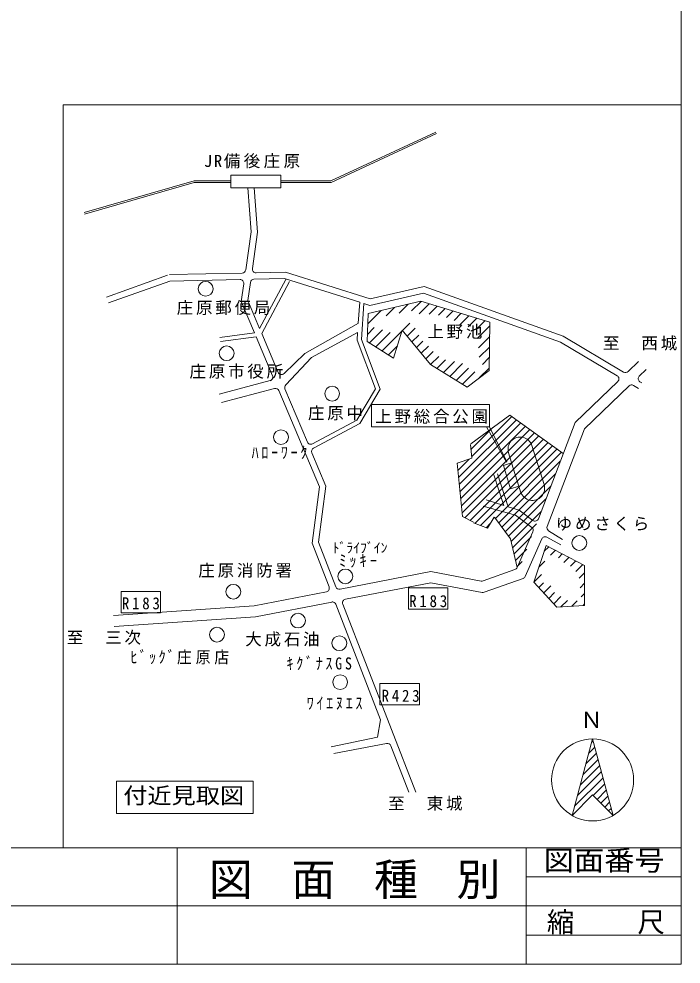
# Model space of a CAD drawing. Units: millimetres on the paper, enlarged 1000 times, with parts at other scales. Extents: x 23166 to 580729, y 12886 to 403886.
# Drawn here: x 460145 to 580729, y 12886 to 185052 of the extents above; entities that cross this region are included whole.
import ezdxf
from ezdxf.enums import TextEntityAlignment as Align

# ---------------------------------------------------------------- set-up
doc = ezdxf.new("R2010")
doc.units = ezdxf.units.MM
doc.header["$LTSCALE"] = 1000
for name, color, linetype, lineweight in [('_1-1_', 7, 'Continuous', 5), ('ｸﾞﾗﾝﾄﾞ', 3, 'Continuous', 5), ('ﾃﾞﾌｫﾙﾄ', 7, 'Continuous', 5)]:
    doc.layers.add(name, color=color, linetype=linetype, lineweight=lineweight)
doc.styles.add('ＭＳ ゴシック', font='')
doc.styles.get('ＭＳ ゴシック').set_extended_font_data('MS Gothic')

msp = doc.modelspace()

# ---------------------------------------------------------------- linework, layer by layer
at = {"layer": '_1-1_'}
for p, q in [((564621, 53897), (560886, 39956)), ((564443, 53234), (564724, 53514)), ((564621, 53897), (568357, 39956)), ((563926, 51302), (565023, 52399)), ((562890, 47438), (565620, 50168)), ((563408, 49370), (565321, 51284)), ((562373, 45506), (565919, 49053)), ((561337, 41643), (566517, 46822)), ((561855, 43575), (566218, 47937)), ((564711, 43602), (566816, 45707)), ((560886, 39956), (564621, 43692)), ((564621, 43692), (568357, 39956)), ((565418, 42895), (567115, 44591)), ((566125, 42188), (567413, 43476)), ((566832, 41481), (567712, 42361)), ((567539, 40773), (568011, 41245)), ((568246, 40066), (568310, 40130))]:
    msp.add_line(p, q, dxfattribs=at)
msp.add_circle((564621, 46426), 7471, dxfattribs=at)
at = {"layer": 'ｸﾞﾗﾝﾄﾞ'}
for p, q in [((580729, 403886), (580729, 12886)), ((580729, 34059), (23166, 34059)), ((488978, 34059), (488978, 12886)), ((552498, 34059), (552498, 12886)), ((580729, 28766), (552498, 28766)), ((580729, 23473), (298418, 23473)), ((580729, 18179), (552498, 18179)), ((580729, 12886), (23166, 12886))]:
    msp.add_line(p, q, dxfattribs=at)
at = {"layer": 'ﾃﾞﾌｫﾙﾄ', "color": 3}
for p, q in [((580729, 169372), (468177, 169372)), ((468177, 169372), (468177, 34059)), ((516948, 155540), (536068, 164433)), ((517009, 155261), (536186, 164180)), ((472037, 149759), (492046, 155540)), ((472114, 149491), (492086, 155261)), ((492046, 155540), (498728, 155540)), ((492086, 155261), (498728, 155261)), ((507814, 155540), (516948, 155540)), ((507814, 155261), (517009, 155261)), ((545827, 114819), (524337, 114819)), ((524337, 114819), (524337, 110747)), ((545827, 110747), (545827, 114819)), ((545827, 110747), (524337, 110747)), ((548941, 104295), (545353, 110656)), ((548979, 104362), (545827, 110747))]:
    msp.add_line(p, q, dxfattribs=at)
at = {"layer": 'ﾃﾞﾌｫﾙﾄ'}
for p, q in [((498728, 156561), (498728, 154290)), ((507814, 156561), (498728, 156561)), ((507814, 154290), (507814, 156561)), ((498728, 154290), (507814, 154290)), ((501809, 154290), (502428, 146240)), ((502985, 154290), (503608, 146202)), ((501441, 139335), (502428, 146240)), ((502661, 139578), (503608, 146202)), ((487223, 138355), (476106, 134353)), ((500796, 138763), (487575, 138482)), ((502948, 137635), (508499, 137753)), ((503336, 138817), (508667, 138930)), ((508499, 137753), (522202, 133446)), ((508667, 138930), (524111, 134076)), ((487600, 137308), (476483, 133306)), ((500408, 137581), (487600, 137308)), ((501082, 136820), (500621, 133595)), ((502302, 137063), (501829, 133751)), ((508763, 137596), (503977, 128648)), ((509426, 137241), (504353, 127756)), ((524111, 134076), (533918, 136305)), ((533918, 136305), (559247, 127259)), ((524062, 132862), (533845, 135085)), ((533845, 135085), (558746, 126192)), ((500621, 133595), (503029, 127878)), ((503977, 128648), (501829, 133751)), ((521940, 129605), (522202, 133446)), ((522506, 126636), (522954, 133210)), ((522954, 133210), (524062, 132862)), ((512182, 124100), (521967, 129620)), ((503029, 127878), (496761, 127042)), ((507341, 120659), (504353, 127756)), ((513437, 123348), (521825, 127912)), ((521730, 126522), (521825, 127912)), ((503331, 127159), (496860, 126296)), ((506320, 120061), (503331, 127159)), ((525068, 117670), (521730, 126522)), ((525915, 117595), (522506, 126636)), ((569077, 120058), (558746, 126192)), ((570271, 120713), (559247, 127259)), ((508421, 120440), (512182, 124100)), ((508728, 118397), (513437, 123348)), ((571074, 120806), (572975, 122634)), ((573123, 120002), (574361, 121193)), ((505877, 119158), (496627, 116699)), ((569199, 119004), (561414, 111518)), ((573244, 118948), (573574, 118752)), ((506679, 117729), (497035, 115165)), ((507464, 117343), (514854, 99794)), ((508596, 117679), (512683, 107972)), ((521660, 111945), (525068, 117670)), ((522209, 111370), (525915, 117595)), ((571248, 118199), (563123, 110387)), ((572051, 118292), (572975, 117743)), ((513612, 107643), (521660, 111945)), ((540193, 101497), (550742, 112046)), ((549567, 112894), (542466, 107639)), ((542601, 105320), (549920, 112639)), ((549567, 112894), (559271, 105894)), ((513802, 106876), (522209, 111370)), ((540324, 100214), (551563, 111454)), ((540455, 98931), (552385, 110861)), ((540586, 97648), (553207, 110268)), ((542459, 106592), (546465, 110598)), ((554746, 94014), (561414, 111518)), ((556352, 92611), (563123, 110387)), ((540718, 96365), (554028, 109676)), ((540849, 95082), (554850, 109083)), ((541352, 94171), (555671, 108490)), ((542295, 93700), (556493, 107898)), ((542355, 107528), (542631, 105046)), ((543237, 93228), (557314, 107305)), ((513501, 106029), (516058, 99957)), ((542631, 105046), (539926, 104105)), ((544200, 92777), (558136, 106713)), ((546917, 94079), (558957, 106120)), ((539926, 104105), (540920, 94387)), ((539930, 104063), (539997, 104129)), ((540061, 102780), (542165, 104884)), ((547513, 93262), (558733, 104482)), ((548366, 103703), (549862, 104170)), ((549686, 99480), (548366, 103703)), ((551182, 99948), (549862, 104170)), ((548447, 96418), (546645, 102002)), ((549241, 96170), (547293, 102211)), ((548110, 92444), (557863, 102197)), ((516058, 99957), (514724, 89729)), ((548707, 91626), (556993, 99913)), ((549686, 99480), (551182, 99948)), ((514854, 99794), (513522, 89584)), ((548447, 96418), (545228, 97424)), ((549303, 90809), (556123, 97628)), ((550561, 94632), (544665, 96298)), ((551234, 95547), (549241, 96170)), ((549757, 89848), (555252, 95344)), ((553728, 93714), (551234, 95547)), ((540920, 94387), (542908, 93393)), ((542908, 93283), (545448, 92289)), ((545217, 92379), (545952, 93115)), ((545448, 92289), (546662, 94277)), ((546773, 94277), (549642, 90345)), ((550023, 88700), (554382, 93060)), ((553546, 92437), (550561, 94632)), ((553760, 91629), (550858, 85099)), ((556613, 91814), (559118, 90198)), ((516627, 81586), (513522, 89584)), ((517884, 81589), (514724, 89729)), ((549642, 90345), (550858, 85099)), ((550289, 87552), (553512, 90775)), ((555371, 90329), (552338, 83504)), ((556299, 90643), (558836, 89259)), ((550555, 86404), (552642, 88491)), ((550821, 85256), (551771, 86206)), ((518633, 81176), (535179, 84393)), ((544339, 82649), (535179, 84393)), ((550473, 84742), (544687, 82676)), ((544848, 80609), (551953, 83147)), ((519605, 79328), (535183, 82357)), ((544499, 80582), (535183, 82357)), ((516133, 80690), (502984, 78133)), ((502984, 78133), (477372, 76390)), ((517104, 78841), (503244, 76147)), ((517853, 78428), (526016, 57402)), ((519110, 78432), (532406, 44186)), ((503244, 76147), (477508, 74394)), ((526016, 57402), (525437, 54218)), ((525437, 54218), (517006, 52482)), ((527111, 53072), (517502, 51242)), ((527857, 52659), (531141, 44202)), ((477892, 46210), (502785, 46210)), ((477892, 40325), (477892, 46210)), ((502785, 46210), (502785, 40325)), ((502785, 40325), (477892, 40325))]:
    msp.add_line(p, q, dxfattribs=at)
at = {"layer": 'ﾃﾞﾌｫﾙﾄ', "color": 4}
for p, q in [((523731, 131387), (533311, 133622)), ((529376, 131449), (531014, 133086)), ((531661, 131848), (533406, 133593)), ((533051, 131353), (534853, 133154)), ((533311, 133622), (545924, 129790)), ((534848, 131264), (536299, 132715)), ((523731, 131387), (523571, 126278)), ((523672, 129516), (526095, 131939)), ((527010, 130968), (528554, 132512)), ((536564, 131094), (537745, 132275)), ((537995, 130639), (539191, 131836)), ((539385, 130144), (540638, 131396)), ((540450, 129323), (542084, 130957)), ((530000, 128302), (531343, 129644)), ((541962, 128950), (543530, 130518)), ((543393, 128495), (544976, 130078)), ((543604, 126820), (545912, 129129)), ((545924, 129790), (545765, 121009)), ((523612, 127570), (524854, 128812)), ((523959, 126032), (526366, 128439)), ((525114, 125301), (527756, 127943)), ((526268, 124570), (529915, 128216)), ((528361, 123244), (529958, 128353)), ((529958, 128353), (535067, 122126)), ((530850, 127266), (532286, 128702)), ((531700, 126230), (532944, 127474)), ((523571, 126278), (528361, 123244)), ((532550, 125194), (533724, 126369)), ((543814, 125145), (545878, 127208)), ((527423, 123838), (529058, 125474)), ((533400, 124159), (534708, 125466)), ((534250, 123123), (535610, 124483)), ((543984, 123430), (545843, 125288)), ((535111, 122099), (536593, 123581)), ((536276, 121378), (537821, 122923)), ((537441, 120657), (539455, 122671)), ((538605, 119936), (540927, 122257)), ((544561, 122121), (545808, 123367)), ((541773, 117975), (535067, 122126)), ((539770, 119215), (541991, 121436)), ((540935, 118494), (543178, 120738)), ((545765, 121009), (541773, 117975)), ((543973, 119647), (545773, 121447)), ((555776, 100259), (553564, 107334)), ((549857, 104274), (549316, 106006)), ((551182, 99948), (551514, 98884)), ((556152, 89160), (553908, 82428)), ((555801, 88106), (556615, 88919)), ((556152, 89160), (563164, 85514)), ((556938, 87357), (557855, 88274)), ((554858, 85277), (555886, 86305)), ((558376, 86910), (559096, 87629)), ((559387, 86035), (560336, 86984)), ((560601, 85364), (561577, 86339)), ((561544, 84421), (562817, 85694)), ((563164, 85514), (563164, 78221)), ((553915, 82449), (555319, 83853)), ((562181, 83172), (563164, 84155)), ((553908, 82428), (558129, 77906)), ((554812, 81460), (555684, 82332)), ((555723, 80485), (557035, 81797)), ((562343, 81448), (563164, 82270)), ((556633, 79509), (557672, 80549)), ((557543, 78534), (558853, 79843)), ((562538, 79758), (563164, 80384)), ((563164, 78221), (558129, 77906)), ((558846, 77951), (560033, 79138)), ((560857, 78077), (561825, 79045)), ((562869, 78203), (563164, 78498))]:
    msp.add_line(p, q, dxfattribs=at)
at = {"layer": 'ﾃﾞﾌｫﾙﾄ', "color": 2}
for p, q in [((531079, 81404), (531079, 77526)), ((538282, 81404), (531079, 81404)), ((538282, 77526), (538282, 81404)), ((478746, 80740), (478746, 76861)), ((485950, 80740), (478746, 80740)), ((485950, 76861), (485950, 80740)), ((531079, 77526), (538282, 77526)), ((478746, 76861), (485950, 76861)), ((525899, 64004), (525899, 60126)), ((533102, 64004), (525899, 64004)), ((533102, 60126), (533102, 64004)), ((525899, 60126), (533102, 60126))]:
    msp.add_line(p, q, dxfattribs=at)
for centre in [(494148, 135892), (497967, 124152), (517189, 116799), (507864, 108864), (562195, 89582), (519588, 83502), (499197, 80708), (510979, 75456), (496216, 72901), (518502, 71339), (518644, 64242)]:
    msp.add_circle(centre, 1347, dxfattribs=at)
at = {"layer": 'ﾃﾞﾌｫﾙﾄ'}
for centre, start, end in [((503321, 139483), 171.87018, 271.21918), ((500781, 139429), 271.21918, 351.87018), ((500422, 136914), 351.87018, 91.21918), ((502962, 136968), 91.21918, 171.87018), ((507956, 120918), 202.83394, 314.21451), ((570612, 121287), 239.30034, 313.87703), ((505706, 119802), 284.88634, 22.83394), ((568737, 119484), 313.87703, 59.30206), ((573585, 119521), 133.87703, 239.30034), ((506850, 117085), 22.83394, 104.88582), ((509211, 117938), 136.43355, 202.83502), ((571710, 117719), 59.30034, 133.87703), ((513298, 108231), 202.83394, 298.12367), ((514116, 106288), 118.12462, 202.83394), ((554123, 94251), 233.67249, 339.14568), ((553151, 91900), 336.03802, 53.67308), ((556975, 92374), 159.14639, 237.17081), ((555980, 90058), 61.38873, 156.0372), ((550249, 85370), 289.65402, 336.0372), ((544463, 83304), 259.21542, 289.65369), ((551728, 83775), 289.65402, 336.0372), ((516006, 81344), 281.00302, 21.21832), ((518506, 81831), 201.21832, 281.00499), ((519732, 78673), 101.00302, 201.21832), ((544624, 81237), 259.21542, 289.65369), ((517231, 78187), 21.21832, 101.00499), ((527236, 52418), 21.21759, 100.78476)]:
    msp.add_arc(centre, 667, start, end, dxfattribs=at)
at = {"layer": 'ﾃﾞﾌｫﾙﾄ', "color": 4}
for centre, radius, start, end in [((551440, 106670), 2226, 17.358, 197.358), ((553645, 99571), 2239, 197.88249, 17.88982)]:
    msp.add_arc(centre, radius, start, end, dxfattribs=at)

# ---------------------------------------------------------------- texts
at = {"layer": '_1-1_', "color": 3, "style": 'ＭＳ ゴシック'}
msp.add_text('Ｎ', height=2933, dxfattribs=at).set_placement((562422, 55028), align=Align.BOTTOM_LEFT)
at = {"layer": 'ｸﾞﾗﾝﾄﾞ', "style": 'ＭＳ ゴシック', "width": 1.1}
msp.add_text('図面番号', height=3666, dxfattribs=at).set_placement((555726, 28830), align=Align.BOTTOM_LEFT)
at = {"layer": 'ｸﾞﾗﾝﾄﾞ', "color": 2, "insert": (494726, 24717), "char_height": 5865, "attachment_point": 7, "style": 'ＭＳ ゴシック'}
msp.add_mtext('\\T1.88;図面種別', dxfattribs=at)
at = {"layer": 'ｸﾞﾗﾝﾄﾞ', "insert": (556268, 18284), "char_height": 3666, "attachment_point": 7, "style": 'ＭＳ ゴシック'}
msp.add_mtext('\\T3.3;縮尺', dxfattribs=at)
at = {"layer": 'ﾃﾞﾌｫﾙﾄ', "style": 'ＭＳ ゴシック'}
msp.add_text('ﾄﾞﾗｲﾌﾞｲﾝ', height=1833, dxfattribs=at).set_placement((517262, 87257), align=Align.BOTTOM_LEFT)
at = {"layer": 'ﾃﾞﾌｫﾙﾄ', "color": 3, "style": 'ＭＳ ゴシック', "width": 1.1}
msp.add_text('付近見取図', height=2933, dxfattribs=at).set_placement((479151, 41242), align=Align.BOTTOM_LEFT)
at = {"layer": 'ﾃﾞﾌｫﾙﾄ', "char_height": 2199, "attachment_point": 7, "style": 'ＭＳ ゴシック'}
for s, insert in [('\\T1.21;JR備後庄原', (493838, 157838)), ('\\T1.17;庄原郵便局', (488885, 131110)), ('\\T1.17;上野池', (534521, 126770)), ('\\T1.17;至\u3000西城', (566493, 124646)), ('\\T1.17;庄原市役所', (491213, 119507)), ('\\T1.17;庄原中', (512792, 111925)), ('\\T1.17;上野総合公園', (525026, 111286)), ('\\T1.39;\\W0.85;ﾊﾛｰﾜｰｸ', (502525, 104864)), ('\\T1.17;ゆめさくら', (557904, 91825)), ('\\T1.38;\\W0.9;ﾐｯｷｰ', (518437, 85107)), ('\\T1.17;庄原消防署', (492821, 83257)), ('\\T1.38;\\W0.9;R183', (478897, 77471)), ('\\T1.38;\\W0.9;R183', (531217, 77879)), ('\\T1.17;至\u3000三次', (468846, 71042)), ('\\T1.17;大成石油', (501362, 70711)), ('\\T1.26;\\W0.9;ﾋﾞｯｸﾞ庄原店', (480430, 67468)), ('\\T1.39;\\W0.85;ｷｸﾞﾅｽGS', (508880, 66436)), ('\\T1.38;\\W0.9;R423', (526195, 60625)), ('\\T1.39;\\W0.85;ﾜｲｴﾇｴｽ', (512566, 59213)), ('\\T1.17;至\u3000東城', (527385, 40819))]:
    msp.add_mtext(s, dxfattribs=dict(at, insert=insert))

doc.saveas('drawing.dxf')
